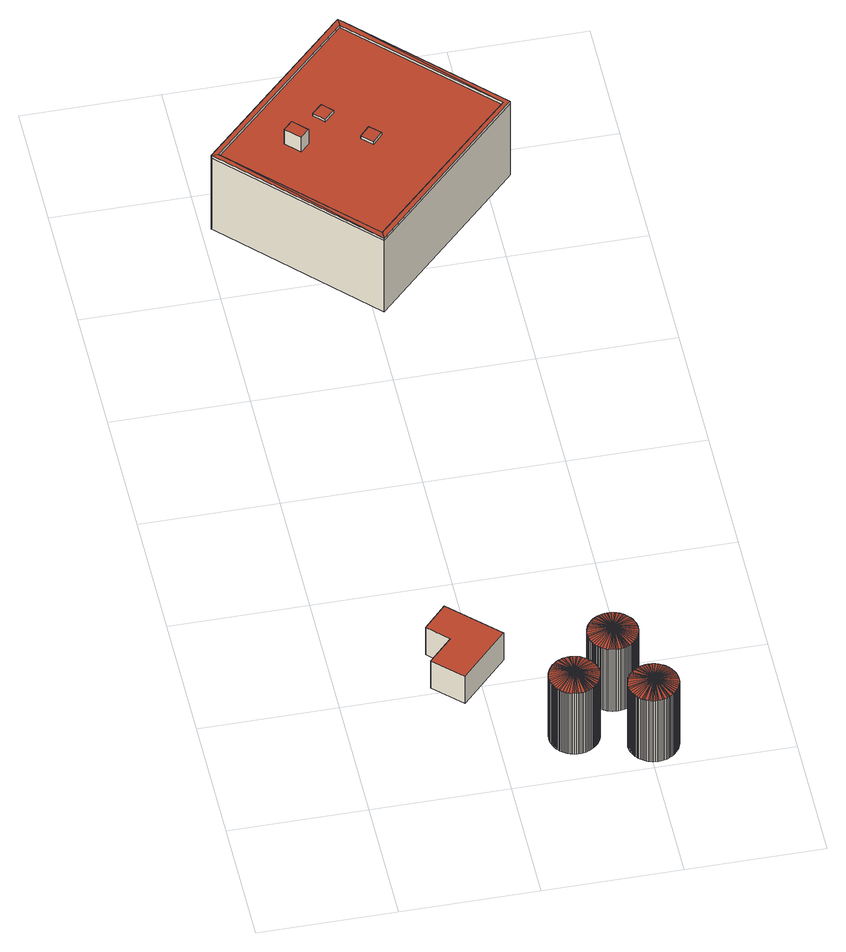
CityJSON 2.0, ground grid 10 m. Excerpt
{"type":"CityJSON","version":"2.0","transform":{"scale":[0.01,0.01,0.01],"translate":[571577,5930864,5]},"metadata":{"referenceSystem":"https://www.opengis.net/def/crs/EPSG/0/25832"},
"CityObjects":{
"building1":{"type":"Building","attributes":{"Grundfläche 2D":"18.629079","Grundhöhe NN":"5.603"},"geometry":[{"type":"Solid","lod":"3","boundaries":[[[[0,1,2,3,4,5]],[[6,7,5,4]],[[7,8,0,5]],[[8,9,1,0]],[[9,10,2,1]],[[10,11,3,2]],[[11,6,4,3]],[[11,10,9,8,7,6]]]],"semantics":{"surfaces":[{"type":"RoofSurface"},{"type":"WallSurface"},{"type":"GroundSurface"}],"values":[[0,1,1,1,1,1,1,2]]}}]},
"building2":{"type":"Building","attributes":{"Grundfläche 2D":"9.975421","Grundhöhe NN":"5.730"},"geometry":[{"type":"Solid","lod":"3","boundaries":[[[[12,13,14,15,16]],[[17,13,12,18]],[[19,13,17,20]],[[13,19,21]],[[22,13,21,23]],[[13,22,24]],[[13,24,25]],[[13,25,26]],[[13,26,27]],[[13,27,28]],[[13,28,29]],[[13,29,30]],[[13,30,31]],[[32,13,31,33]],[[34,13,32,35]],[[36,13,34,37]],[[13,36,38]],[[39,13,38,40]],[[41,13,39,42]],[[43,13,41,44]],[[45,13,43,46]],[[47,13,45,48]],[[13,47,49]],[[50,13,49,51]],[[52,13,50,53]],[[54,13,52,55]],[[56,13,54,57]],[[13,56,58]],[[13,58,59]],[[13,59,60]],[[61,13,60,62]],[[63,13,61,64]],[[13,63,65]],[[13,65,66]],[[13,66,67]],[[13,67,68]],[[13,68,69]],[[70,13,69,71]],[[13,70,72]],[[13,72,73]],[[74,13,73,75]],[[76,13,74,77]],[[13,76,78]],[[79,13,78,80]],[[81,13,79,82]],[[83,13,81,84]],[[13,83,85]],[[13,85,86]],[[13,86,87]],[[13,87,88]],[[89,13,88,90]],[[91,13,89,92]],[[13,91,93]],[[94,13,93,95]],[[13,94,96]],[[97,13,96,98]],[[99,13,97,100]],[[13,99,101]],[[102,13,101,103]],[[13,102,104]],[[105,13,104,106]],[[107,13,105,108]],[[13,107,14]],[[109,110,16,15]],[[110,111,12,16]],[[111,112,18,12]],[[112,113,17,18]],[[113,114,20,17]],[[115,109,15,14]],[[116,117,102,103]],[[117,118,104,102]],[[118,119,106,104]],[[119,120,105,106]],[[120,121,108,105]],[[121,122,107,108]],[[122,115,14,107]],[[114,123,19,20]],[[123,124,21,19]],[[124,125,23,21]],[[125,126,22,23]],[[126,127,24,22]],[[127,128,25,24]],[[128,129,26,25]],[[129,130,27,26]],[[130,131,28,27]],[[131,132,29,28]],[[132,133,30,29]],[[133,134,31,30]],[[134,135,33,31]],[[135,136,32,33]],[[136,137,35,32]],[[137,138,34,35]],[[138,139,37,34]],[[139,140,36,37]],[[140,141,38,36]],[[141,142,40,38]],[[142,143,39,40]],[[143,144,42,39]],[[144,145,41,42]],[[145,146,44,41]],[[146,147,43,44]],[[147,148,46,43]],[[148,149,45,46]],[[149,150,48,45]],[[150,151,47,48]],[[151,152,49,47]],[[152,153,51,49]],[[153,154,50,51]],[[154,155,53,50]],[[155,156,52,53]],[[156,157,55,52]],[[157,158,54,55]],[[158,159,57,54]],[[159,160,56,57]],[[160,161,58,56]],[[161,162,59,58]],[[162,163,60,59]],[[163,164,62,60]],[[164,165,61,62]],[[165,166,64,61]],[[166,167,63,64]],[[167,168,65,63]],[[168,169,66,65]],[[169,170,67,66]],[[170,171,68,67]],[[171,172,69,68]],[[172,173,71,69]],[[173,174,70,71]],[[174,175,72,70]],[[175,176,73,72]],[[176,177,75,73]],[[177,178,74,75]],[[178,179,77,74]],[[179,180,76,77]],[[180,181,78,76]],[[181,182,80,78]],[[182,183,79,80]],[[183,184,82,79]],[[184,185,81,82]],[[185,186,84,81]],[[186,187,83,84]],[[187,188,85,83]],[[188,189,86,85]],[[189,190,87,86]],[[190,191,88,87]],[[191,192,90,88]],[[192,193,89,90]],[[193,194,92,89]],[[194,195,91,92]],[[195,196,93,91]],[[196,197,95,93]],[[197,198,94,95]],[[198,199,96,94]],[[199,200,98,96]],[[200,201,97,98]],[[201,202,100,97]],[[202,203,99,100]],[[203,204,101,99]],[[204,116,103,101]],[[204,203,202,201,200,199,198,197,196,195,194,193,192,191,190,189,188,187,186,185,184,183,182,181,180,179,178,177,176,175,174,173,172,171,170,169,168,167,166,165,164,163,162,161,160,159,158,157,156,155,154,153,152,151,150,149,148,147,146,145,144,143,142,141,140,139,138,137,136,135,134,133,132,131,130,129,128,127,126,125,124,123,114,113,112,111,110,109,115,122,121,120,119,118,117,116]]]],"semantics":{"surfaces":[{"type":"RoofSurface"},{"type":"WallSurface"},{"type":"GroundSurface"}],"values":[[0,0,0,0,0,0,0,0,0,0,0,0,0,0,0,0,0,0,0,0,0,0,0,0,0,0,0,0,0,0,0,0,0,0,0,0,0,0,0,0,0,0,0,0,0,0,0,0,0,0,0,0,0,0,0,0,0,0,0,0,0,0,0,1,1,1,1,1,1,1,1,1,1,1,1,1,1,1,1,1,1,1,1,1,1,1,1,1,1,1,1,1,1,1,1,1,1,1,1,1,1,1,1,1,1,1,1,1,1,1,1,1,1,1,1,1,1,1,1,1,1,1,1,1,1,1,1,1,1,1,1,1,1,1,1,1,1,1,1,1,1,1,1,1,1,1,1,1,1,1,1,1,1,1,1,1,1,1,1,2]]}}]},
"building3":{"type":"Building","attributes":{"Grundfläche 2D":"9.975699","Grundhöhe NN":"5.725"},"geometry":[{"type":"Solid","lod":"3","boundaries":[[[[205,206,207,208]],[[209,205,208,210]],[[211,205,209,212]],[[205,211,213]],[[214,205,213,215]],[[205,214,216]],[[217,205,216,218]],[[205,217,219]],[[205,219,220]],[[205,220,221]],[[205,221,222]],[[205,222,223]],[[205,223,224]],[[205,224,225]],[[226,205,225,227]],[[228,205,226,229]],[[205,228,230]],[[205,230,231]],[[232,205,231,233]],[[234,205,232,235]],[[236,205,234,237]],[[238,205,236,239]],[[240,205,238,241]],[[242,205,240,243]],[[244,205,242,245]],[[246,205,244,247]],[[248,205,246,249]],[[205,248,250]],[[205,250,251]],[[205,251,252]],[[205,252,253]],[[205,253,254]],[[255,205,254,256]],[[205,255,257]],[[205,257,258]],[[205,258,259]],[[205,259,260]],[[205,260,261]],[[262,205,261,263]],[[264,205,262,265]],[[266,205,264,267]],[[268,205,266,269]],[[270,205,268,271]],[[272,205,270,273]],[[274,205,272,275]],[[276,205,274,277]],[[205,276,278]],[[205,278,279]],[[205,279,280]],[[205,280,281]],[[205,281,282]],[[283,205,282,284]],[[205,283,285]],[[205,285,286]],[[205,286,287]],[[288,205,287,289]],[[205,288,290]],[[205,290,291]],[[205,291,292]],[[293,205,292,294]],[[295,205,293,296]],[[205,295,297]],[[298,205,297,299]],[[300,205,298,301]],[[205,300,206]],[[302,303,208,207]],[[303,304,210,208]],[[304,305,209,210]],[[305,306,212,209]],[[306,307,211,212]],[[308,302,207,206]],[[309,310,295,296]],[[310,311,297,295]],[[311,312,299,297]],[[312,313,298,299]],[[313,314,301,298]],[[314,315,300,301]],[[315,308,206,300]],[[307,316,213,211]],[[316,317,215,213]],[[317,318,214,215]],[[318,319,216,214]],[[319,320,218,216]],[[320,321,217,218]],[[321,322,219,217]],[[322,323,220,219]],[[323,324,221,220]],[[324,325,222,221]],[[325,326,223,222]],[[326,327,224,223]],[[327,328,225,224]],[[328,329,227,225]],[[329,330,226,227]],[[330,331,229,226]],[[331,332,228,229]],[[332,333,230,228]],[[333,334,231,230]],[[334,335,233,231]],[[335,336,232,233]],[[336,337,235,232]],[[337,338,234,235]],[[338,339,237,234]],[[339,340,236,237]],[[340,341,239,236]],[[341,342,238,239]],[[342,343,241,238]],[[343,344,240,241]],[[344,345,243,240]],[[345,346,242,243]],[[346,347,245,242]],[[347,348,244,245]],[[348,349,247,244]],[[349,350,246,247]],[[350,351,249,246]],[[351,352,248,249]],[[352,353,250,248]],[[353,354,251,250]],[[354,355,252,251]],[[355,356,253,252]],[[356,357,254,253]],[[357,358,256,254]],[[358,359,255,256]],[[359,360,257,255]],[[360,361,258,257]],[[361,362,259,258]],[[362,363,260,259]],[[363,364,261,260]],[[364,365,263,261]],[[365,366,262,263]],[[366,367,265,262]],[[367,368,264,265]],[[368,369,267,264]],[[369,370,266,267]],[[370,371,269,266]],[[371,372,268,269]],[[372,373,271,268]],[[373,374,270,271]],[[374,375,273,270]],[[375,376,272,273]],[[376,377,275,272]],[[377,378,274,275]],[[378,379,277,274]],[[379,380,276,277]],[[380,381,278,276]],[[381,382,279,278]],[[382,383,280,279]],[[383,384,281,280]],[[384,385,282,281]],[[385,386,284,282]],[[386,387,283,284]],[[387,388,285,283]],[[388,389,286,285]],[[389,390,287,286]],[[390,391,289,287]],[[391,392,288,289]],[[392,393,290,288]],[[393,394,291,290]],[[394,395,292,291]],[[395,396,294,292]],[[396,397,293,294]],[[397,309,296,293]],[[397,396,395,394,393,392,391,390,389,388,387,386,385,384,383,382,381,380,379,378,377,376,375,374,373,372,371,370,369,368,367,366,365,364,363,362,361,360,359,358,357,356,355,354,353,352,351,350,349,348,347,346,345,344,343,342,341,340,339,338,337,336,335,334,333,332,331,330,329,328,327,326,325,324,323,322,321,320,319,318,317,316,307,306,305,304,303,302,308,315,314,313,312,311,310,309]]]],"semantics":{"surfaces":[{"type":"RoofSurface"},{"type":"WallSurface"},{"type":"GroundSurface"}],"values":[[0,0,0,0,0,0,0,0,0,0,0,0,0,0,0,0,0,0,0,0,0,0,0,0,0,0,0,0,0,0,0,0,0,0,0,0,0,0,0,0,0,0,0,0,0,0,0,0,0,0,0,0,0,0,0,0,0,0,0,0,0,0,0,0,0,1,1,1,1,1,1,1,1,1,1,1,1,1,1,1,1,1,1,1,1,1,1,1,1,1,1,1,1,1,1,1,1,1,1,1,1,1,1,1,1,1,1,1,1,1,1,1,1,1,1,1,1,1,1,1,1,1,1,1,1,1,1,1,1,1,1,1,1,1,1,1,1,1,1,1,1,1,1,1,1,1,1,1,1,1,1,1,1,1,1,1,1,1,1,1,1,2]]}}]},
"building4":{"type":"Building","attributes":{"Grundfläche 2D":"9.975333","Grundhöhe NN":"5.791"},"geometry":[{"type":"Solid","lod":"3","boundaries":[[[[398,399,400,401]],[[402,398,401,403]],[[404,398,402,405]],[[398,404,406]],[[407,398,406,408]],[[398,407,409]],[[410,398,409,411]],[[398,410,412]],[[398,412,413]],[[398,413,414]],[[398,414,415]],[[398,415,416]],[[398,416,417]],[[418,398,417,419]],[[420,398,418,421]],[[422,398,420,423]],[[398,422,424]],[[398,424,425]],[[426,398,425,427]],[[428,398,426,429]],[[430,398,428,431]],[[432,398,430,433]],[[434,398,432,435]],[[436,398,434,437]],[[398,436,438]],[[398,438,439]],[[440,398,439,441]],[[398,440,442]],[[398,442,443]],[[398,443,444]],[[398,444,445]],[[398,445,446]],[[398,446,447]],[[448,398,447,449]],[[398,448,450]],[[451,398,450,452]],[[398,451,453]],[[398,453,454]],[[455,398,454,456]],[[398,455,457]],[[458,398,457,459]],[[460,398,458,461]],[[462,398,460,463]],[[464,398,462,465]],[[466,398,464,467]],[[468,398,466,469]],[[470,398,468,471]],[[398,470,472]],[[398,472,473]],[[398,473,474]],[[398,474,475]],[[398,475,476]],[[398,476,477]],[[398,477,478]],[[398,478,479]],[[398,479,480]],[[398,480,481]],[[398,481,482]],[[398,482,483]],[[398,483,484]],[[398,484,485]],[[486,398,485,487]],[[398,486,488]],[[489,398,488,490]],[[491,398,489,492]],[[493,398,491,494]],[[398,493,399]],[[495,496,401,400]],[[496,497,403,401]],[[497,498,402,403]],[[498,499,405,402]],[[499,500,404,405]],[[501,495,400,399]],[[502,503,490,488]],[[503,504,489,490]],[[504,505,492,489]],[[505,506,491,492]],[[506,507,494,491]],[[507,508,493,494]],[[508,501,399,493]],[[500,509,406,404]],[[509,510,408,406]],[[510,511,407,408]],[[511,512,409,407]],[[512,513,411,409]],[[513,514,410,411]],[[514,515,412,410]],[[515,516,413,412]],[[516,517,414,413]],[[517,518,415,414]],[[518,519,416,415]],[[519,520,417,416]],[[520,521,419,417]],[[521,522,418,419]],[[522,523,421,418]],[[523,524,420,421]],[[524,525,423,420]],[[525,526,422,423]],[[526,527,424,422]],[[527,528,425,424]],[[528,529,427,425]],[[529,530,426,427]],[[530,531,429,426]],[[531,532,428,429]],[[532,533,431,428]],[[533,534,430,431]],[[534,535,433,430]],[[535,536,432,433]],[[536,537,435,432]],[[537,538,434,435]],[[538,539,437,434]],[[539,540,436,437]],[[540,541,438,436]],[[541,542,439,438]],[[542,543,441,439]],[[543,544,440,441]],[[544,545,442,440]],[[545,546,443,442]],[[546,547,444,443]],[[547,548,445,444]],[[548,549,446,445]],[[549,550,447,446]],[[550,551,449,447]],[[551,552,448,449]],[[552,553,450,448]],[[553,554,452,450]],[[554,555,451,452]],[[555,556,453,451]],[[556,557,454,453]],[[557,558,456,454]],[[558,559,455,456]],[[559,560,457,455]],[[560,561,459,457]],[[561,562,458,459]],[[562,563,461,458]],[[563,564,460,461]],[[564,565,463,460]],[[565,566,462,463]],[[566,567,465,462]],[[567,568,464,465]],[[568,569,467,464]],[[569,570,466,467]],[[570,571,469,466]],[[571,572,468,469]],[[572,573,471,468]],[[573,574,470,471]],[[574,575,472,470]],[[575,576,473,472]],[[576,577,474,473]],[[577,578,475,474]],[[578,579,476,475]],[[579,580,477,476]],[[580,581,478,477]],[[581,582,479,478]],[[582,583,480,479]],[[583,584,481,480]],[[584,585,482,481]],[[585,586,483,482]],[[586,587,484,483]],[[587,588,485,484]],[[588,589,487,485]],[[589,590,486,487]],[[590,502,488,486]],[[588,587,586,585,584,583,582,581,580,579,578,577,576,575,574,573,572,571,570,569,568,567,566,565,564,563,562,561,560,559,558,557,556,555,554,553,552,551,550,549,548,547,546,545,544,543,542,541,540,539,538,537,536,535,534,533,532,531,530,529,528,527,526,525,524,523,522,521,520,519,518,517,516,515,514,513,512,511,510,509,500,499,498,497,496,495,501,508,507,506,505,504,503,502,590,589]]]],"semantics":{"surfaces":[{"type":"RoofSurface"},{"type":"WallSurface"},{"type":"GroundSurface"}],"values":[[0,0,0,0,0,0,0,0,0,0,0,0,0,0,0,0,0,0,0,0,0,0,0,0,0,0,0,0,0,0,0,0,0,0,0,0,0,0,0,0,0,0,0,0,0,0,0,0,0,0,0,0,0,0,0,0,0,0,0,0,0,0,0,0,0,0,0,1,1,1,1,1,1,1,1,1,1,1,1,1,1,1,1,1,1,1,1,1,1,1,1,1,1,1,1,1,1,1,1,1,1,1,1,1,1,1,1,1,1,1,1,1,1,1,1,1,1,1,1,1,1,1,1,1,1,1,1,1,1,1,1,1,1,1,1,1,1,1,1,1,1,1,1,1,1,1,1,1,1,1,1,1,1,1,1,1,1,1,1,1,1,1,1,2]]}}]},
"building5":{"type":"Building","attributes":{"Grundfläche 2D":"222.961663","Grundhöhe NN":"5.733"},"children":["building5-1","building5-2","building5-3"],"geometry":[{"type":"Solid","lod":"3","boundaries":[[[[591,592,593,594,595]],[[596,597,594,593]],[[597,598,599,594]],[[600,601,602,603]],[[591,595,604,605]],[[606,605,604,599,598,607]],[[591,608,609,593,592]],[[609,610,611,598,597,596,593]],[[601,600,594,599]],[[594,600,603,595]],[[604,595,603,602]],[[599,604,602,601]],[[611,612,613,606,607,598]],[[606,613,608,591,605]],[[609,608,614,615]],[[616,611,610,609,615,617]],[[618,613,612,611,616,619]],[[608,613,618,614]],[[614,618,619,616,617,615]]]],"semantics":{"surfaces":[{"type":"RoofSurface"},{"type":"WallSurface"},{"type":"GroundSurface"}],"values":[[0,0,0,0,0,0,1,1,1,1,1,1,1,1,1,1,1,1,2]]}}]},
"building5-1":{"type":"BuildingInstallation","parents":["building5"],"geometry":[{"type":"MultiSurface","lod":"3","boundaries":[[[620,621,622,623]],[[623,622,624,625]],[[620,623,625,626]],[[621,620,626,627]],[[622,621,627,624]]],"semantics":{"surfaces":[{"type":"RoofSurface"},{"type":"WallSurface"}],"values":[0,1,1,1,1]}}]},
"building5-2":{"type":"BuildingInstallation","parents":["building5"],"geometry":[{"type":"MultiSurface","lod":"3","boundaries":[[[628,629,630,631]],[[631,630,632,633]],[[628,631,633,634]],[[629,628,634,635]],[[630,629,635,632]]],"semantics":{"surfaces":[{"type":"RoofSurface"},{"type":"WallSurface"}],"values":[0,1,1,1,1]}}]},
"building5-3":{"type":"BuildingInstallation","parents":["building5"],"geometry":[{"type":"MultiSurface","lod":"3","boundaries":[[[636,637,638,639]],[[639,638,640,641]],[[636,639,641,642]],[[642,643,637,636]],[[643,640,638,637]]],"semantics":{"surfaces":[{"type":"RoofSurface"},{"type":"WallSurface"}],"values":[0,1,1,1,1]}}]}
},
"vertices":[
[683,1378,327],[824,1233,327],[652,1057,327],[853,863,327],[1195,1217,327],[849,1552,327],[1195,1217,60],[849,1552,60],[683,1378,60],[824,1233,60],[652,1057,60],[853,863,60],
[1487,576,665],[1523,399,714],[1516,579,665],[1507,579,665],[1497,578,665],[1466,571,665],[1477,574,665],[1446,563,665],[1456,567,665],[1435,558,665],[1415,545,665],[1425,552,665],[1406,537,665],[1397,529,665],[1388,520,665],[1380,510,665],[1372,500,665],[1366,489,665],[1360,478,665],[1355,466,665],[1347,442,665],[1350,454,665],[1343,417,665],[1344,429,665],[1342,392,665],[1342,404,665],[1343,380,665],[1348,357,665],[1345,368,665],[1354,336,665],[1351,346,665],[1363,317,665],[1359,326,665],[1373,300,665],[1368,308,665],[1386,284,665],[1379,292,665],[1393,277,665],[1409,262,665],[1400,269,665],[1427,249,665],[1418,255,665],[1448,238,665],[1438,243,665],[1471,229,665],[1460,233,665],[1484,226,665],[1496,224,665],[1509,223,665],[1534,223,665],[1522,223,665],[1560,227,665],[1547,225,665],[1572,230,665],[1584,234,665],[1596,239,665],[1607,245,665],[1617,251,665],[1636,265,665],[1627,258,665],[1645,273,665],[1653,281,665],[1666,298,665],[1660,289,665],[1677,315,665],[1672,307,665],[1681,324,665],[1689,342,665],[1685,333,665],[1695,363,665],[1692,352,665],[1698,385,665],[1697,374,665],[1699,396,665],[1699,408,665],[1698,420,665],[1696,432,665],[1690,456,665],[1693,444,665],[1680,480,665],[1686,468,665],[1674,491,665],[1660,512,665],[1667,502,665],[1651,522,665],[1633,539,665],[1642,531,665],[1612,554,665],[1623,547,665],[1602,559,665],[1580,569,665],[1591,565,665],[1569,572,665],[1547,577,665],[1558,575,665],[1526,579,665],[1537,578,665],[1507,579,73],[1497,578,73],[1487,576,73],[1477,574,73],[1466,571,73],[1456,567,73],[1516,579,73],[1591,565,73],[1580,569,73],[1569,572,73],[1558,575,73],[1547,577,73],[1537,578,73],[1526,579,73],[1446,563,73],[1435,558,73],[1425,552,73],[1415,545,73],[1406,537,73],[1397,529,73],[1388,520,73],[1380,510,73],[1372,500,73],[1366,489,73],[1360,478,73],[1355,466,73],[1350,454,73],[1347,442,73],[1344,429,73],[1343,417,73],[1342,404,73],[1342,392,73],[1343,380,73],[1345,368,73],[1348,357,73],[1351,346,73],[1354,336,73],[1359,326,73],[1363,317,73],[1368,308,73],[1373,300,73],[1379,292,73],[1386,284,73],[1393,277,73],[1400,269,73],[1409,262,73],[1418,255,73],[1427,249,73],[1438,243,73],[1448,238,73],[1460,233,73],[1471,229,73],[1484,226,73],[1496,224,73],[1509,223,73],[1522,223,73],[1534,223,73],[1547,225,73],[1560,227,73],[1572,230,73],[1584,234,73],[1596,239,73],[1607,245,73],[1617,251,73],[1627,258,73],[1636,265,73],[1645,273,73],[1653,281,73],[1660,289,73],[1666,298,73],[1672,307,73],[1677,315,73],[1681,324,73],[1685,333,73],[1689,342,73],[1692,352,73],[1695,363,73],[1697,374,73],[1698,385,73],[1699,396,73],[1699,408,73],[1698,420,73],[1696,432,73],[1693,444,73],[1690,456,73],[1686,468,73],[1680,480,73],[1674,491,73],[1667,502,73],[1660,512,73],[1651,522,73],[1642,531,73],[1633,539,73],[1623,547,73],[1612,554,73],[1602,559,73],
[1864,747,724],[1857,927,675],[1847,927,675],[1838,926,675],[1818,922,675],[1828,924,675],[1797,915,675],[1807,919,675],[1786,911,675],[1766,900,675],[1776,906,675],[1756,893,675],[1737,877,675],[1747,886,675],[1729,868,675],[1721,859,675],[1713,848,675],[1706,837,675],[1700,826,675],[1695,814,675],[1691,802,675],[1685,777,675],[1688,790,675],[1683,753,675],[1684,765,675],[1683,740,675],[1684,728,675],[1688,706,675],[1686,717,675],[1695,684,675],[1692,695,675],[1704,665,675],[1699,675,675],[1714,648,675],[1709,657,675],[1727,633,675],[1720,640,675],[1741,617,675],[1733,625,675],[1758,604,675],[1749,610,675],[1778,591,675],[1768,597,675],[1800,582,675],[1789,586,675],[1812,578,675],[1824,575,675],[1837,573,675],[1849,571,675],[1862,571,675],[1888,573,675],[1875,571,675],[1901,575,675],[1913,579,675],[1925,583,675],[1936,588,675],[1947,593,675],[1968,606,675],[1958,599,675],[1985,621,675],[1977,614,675],[2000,638,675],[1993,629,675],[2013,655,675],[2007,646,675],[2022,672,675],[2018,664,675],[2030,691,675],[2026,681,675],[2035,711,675],[2033,701,675],[2039,733,675],[2037,722,675],[2040,745,675],[2039,756,675],[2039,768,675],[2037,780,675],[2034,792,675],[2026,816,675],[2031,804,675],[2021,828,675],[2015,839,675],[2008,850,675],[1992,870,675],[2001,860,675],[1983,879,675],[1974,888,675],[1964,895,675],[1943,908,675],[1953,902,675],[1921,917,675],[1932,913,675],[1910,921,675],[1888,925,675],[1899,923,675],[1867,927,675],[1878,927,675],[1847,927,72],[1838,926,72],[1828,924,72],[1818,922,72],[1807,919,72],[1797,915,72],[1857,927,72],[1932,913,72],[1921,917,72],[1910,921,72],[1899,923,72],[1888,925,72],[1878,927,72],[1867,927,72],[1786,911,72],[1776,906,72],[1766,900,72],[1756,893,72],[1747,886,72],[1737,877,72],[1729,868,72],[1721,859,72],[1713,848,72],[1706,837,72],[1700,826,72],[1695,814,72],[1691,802,72],[1688,790,72],[1685,777,72],[1684,765,72],[1683,753,72],[1683,740,72],[1684,728,72],[1686,717,72],[1688,706,72],[1692,695,72],[1695,684,72],[1699,675,72],[1704,665,72],[1709,657,72],[1714,648,72],[1720,640,72],[1727,633,72],[1733,625,72],[1741,617,72],[1749,610,72],[1758,604,72],[1768,597,72],[1778,591,72],[1789,586,72],[1800,582,72],[1812,578,72],[1824,575,72],[1837,573,72],[1849,571,72],[1862,571,72],[1875,571,72],[1888,573,72],[1901,575,72],[1913,579,72],[1925,583,72],[1936,588,72],[1947,593,72],[1958,599,72],[1968,606,72],[1977,614,72],[1985,621,72],[1993,629,72],[2000,638,72],[2007,646,72],[2013,655,72],[2018,664,72],[2022,672,72],[2026,681,72],[2030,691,72],[2033,701,72],[2035,711,72],[2037,722,72],[2039,733,72],[2040,745,72],[2039,756,72],[2039,768,72],[2037,780,72],[2034,792,72],[2031,804,72],[2026,816,72],[2021,828,72],[2015,839,72],[2008,850,72],[2001,860,72],[1992,870,72],[1983,879,72],[1974,888,72],[1964,895,72],[1953,902,72],[1943,908,72],
[2038,211,724],[2031,391,675],[2021,391,675],[2012,389,675],[1992,386,675],[2002,388,675],[1971,379,675],[1981,383,675],[1960,375,675],[1940,363,675],[1950,369,675],[1930,357,675],[1911,341,675],[1921,349,675],[1903,332,675],[1895,322,675],[1887,312,675],[1880,301,675],[1874,290,675],[1869,278,675],[1862,253,675],[1865,266,675],[1858,229,675],[1859,241,675],[1857,204,675],[1857,216,675],[1858,192,675],[1860,180,675],[1866,158,675],[1862,169,675],[1873,138,675],[1869,148,675],[1883,120,675],[1878,129,675],[1894,104,675],[1888,112,675],[1907,88,675],[1901,96,675],[1923,74,675],[1915,81,675],[1932,67,675],[1942,61,675],[1963,50,675],[1952,55,675],[1974,45,675],[1986,41,675],[1998,38,675],[2011,36,675],[2024,35,675],[2036,34,675],[2062,37,675],[2049,35,675],[2075,39,675],[2099,46,675],[2087,42,675],[2110,51,675],[2121,57,675],[2142,70,675],[2132,63,675],[2151,77,675],[2167,93,675],[2159,85,675],[2181,110,675],[2174,101,675],[2192,127,675],[2187,118,675],[2200,145,675],[2196,136,675],[2207,164,675],[2204,154,675],[2211,185,675],[2209,175,675],[2214,208,675],[2213,197,675],[2213,220,675],[2212,232,675],[2211,244,675],[2208,256,675],[2205,268,675],[2200,280,675],[2195,292,675],[2189,303,675],[2182,314,675],[2175,324,675],[2166,334,675],[2157,343,675],[2148,351,675],[2138,359,675],[2117,371,675],[2127,365,675],[2106,376,675],[2084,384,675],[2095,381,675],[2062,389,675],[2073,387,675],[2041,391,675],[2052,390,675],[2021,391,79],[2012,389,79],[2002,388,79],[1992,386,79],[1981,383,79],[1971,379,79],[2031,391,79],[2106,376,79],[2095,381,79],[2084,384,79],[2073,387,79],[2062,389,79],[2052,390,79],[2041,391,79],[1960,375,79],[1950,369,79],[1940,363,79],[1930,357,79],[1921,349,79],[1911,341,79],[1903,332,79],[1895,322,79],[1887,312,79],[1880,301,79],[1874,290,79],[1869,278,79],[1865,266,79],[1862,253,79],[1859,241,79],[1858,229,79],[1857,216,79],[1857,204,79],[1858,192,79],[1860,180,79],[1862,169,79],[1866,158,79],[1869,148,79],[1873,138,79],[1878,129,79],[1883,120,79],[1888,112,79],[1894,104,79],[1901,96,79],[1907,88,79],[1915,81,79],[1923,74,79],[1932,67,79],[1942,61,79],[1952,55,79],[1963,50,79],[1974,45,79],[1986,41,79],[1998,38,79],[2011,36,79],[2024,35,79],[2036,34,79],[2049,35,79],[2062,37,79],[2075,39,79],[2087,42,79],[2099,46,79],[2110,51,79],[2121,57,79],[2132,63,79],[2142,70,79],[2151,77,79],[2159,85,79],[2167,93,79],[2174,101,79],[2181,110,79],[2187,118,79],[2192,127,79],[2196,136,79],[2200,145,79],[2204,154,79],[2207,164,79],[2209,175,79],[2211,185,79],[2213,197,79],[2214,208,79],[2213,220,79],[2212,232,79],[2211,244,79],[2208,256,79],[2205,268,79],[2200,280,79],[2195,292,79],[2189,303,79],[2182,314,79],[2175,324,79],[2166,334,79],[2157,343,79],[2148,351,79],[2138,359,79],[2127,365,79],[2117,371,79],
[1182,6759,795],[1153,6731,795],[71,5657,795],[121,5654,794],[1183,6700,794],[91,5637,795],[1047,4662,794],[1068,4640,794],[1068,4697,794],[121,5654,773],[1068,4697,773],[2129,5747,773],[1183,6700,773],[2129,5747,794],[1212,6729,795],[2180,5749,794],[2154,5723,794],[1182,6759,773],[71,5657,773],[91,5637,773],[1068,4640,773],[2154,5723,773],[2180,5749,773],[1182,6759,73],[71,5657,73],[1068,4640,73],[91,5637,73],[2180,5749,73],[2154,5723,73],
[978,5906,797],[906,5980,797],[832,5909,797],[904,5834,797],[832,5909,773],[904,5834,773],[978,5906,773],[906,5980,773],
[683,5585,914],[749,5649,914],[652,5750,914],[586,5686,914],[652,5750,773],[586,5686,773],[683,5585,773],[749,5649,773],
[1184,5555,797],[1258,5633,797],[1182,5706,797],[1108,5628,797],[1182,5706,773],[1108,5628,773],[1184,5555,773],[1258,5633,773]
]}
